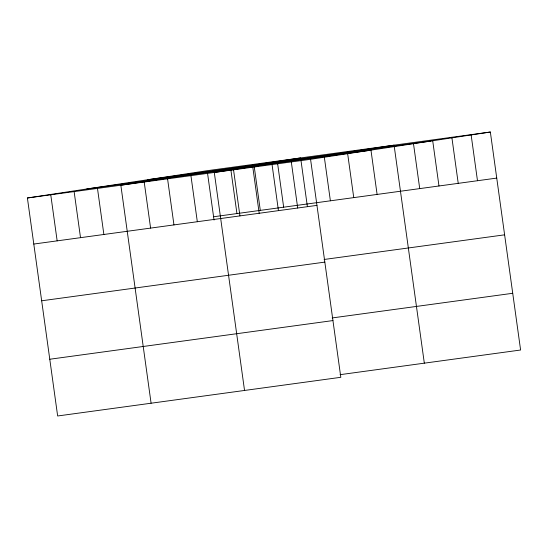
<?xml version="1.0" encoding="UTF-8"?>
<svg xmlns="http://www.w3.org/2000/svg" width="548" height="548" viewBox="0 0 548 548"><rect width="100%" height="100%" fill="white"/><g stroke="black" fill="none" stroke-linecap="round" stroke-linejoin="round"><path stroke-width="0.82" d="M490.35 132.02L310.565 159.31L340.815 377.305L57.65 415.98L27.4 197.986L207.185 170.695L490.35 132.02L520.6 350.014L340.055 374.674M300.633 157.934L120.841 185.224L151.09 403.218M394.074 145.172L214.289 172.462L244.538 390.457M147.857 179.703L431.023 141.028M86.728 188.978L369.893 150.31M27.4 197.986L310.565 159.31M213.576 216.761L496.741 178.093M33.791 244.052L316.956 205.384M324.074 259.485L504.619 234.825M41.669 300.79L324.827 262.115M332.184 317.936L512.729 293.283M49.779 359.241L332.944 320.573M471.095 134.65L477.486 180.717M451.84 137.281L458.231 183.347M432.701 140.747L438.975 185.978M413.445 143.377L419.72 188.608M394.307 146.843L424.323 363.166M370.715 148.357L377.106 194.43M347.35 151.549L353.748 197.623M324.341 157.255L330.382 200.808M300.982 160.448L307.366 206.466M291.31 161.941L297.701 208.014M277.617 163.633L283.665 207.192M272.055 164.571L278.446 210.638M254.258 166.825L260.3 210.384M252.799 167.202L259.19 213.268M233.544 169.832L239.935 215.898M230.893 170.017L236.941 213.569M207.534 173.209L214.035 220.049M190.93 175.655L197.321 221.721M167.565 178.84L173.956 224.913M144.206 182.032L150.597 228.098M97.482 188.416L103.873 234.482M74.124 191.601L80.515 237.674M50.758 194.793L57.156 240.867"/></g></svg>
